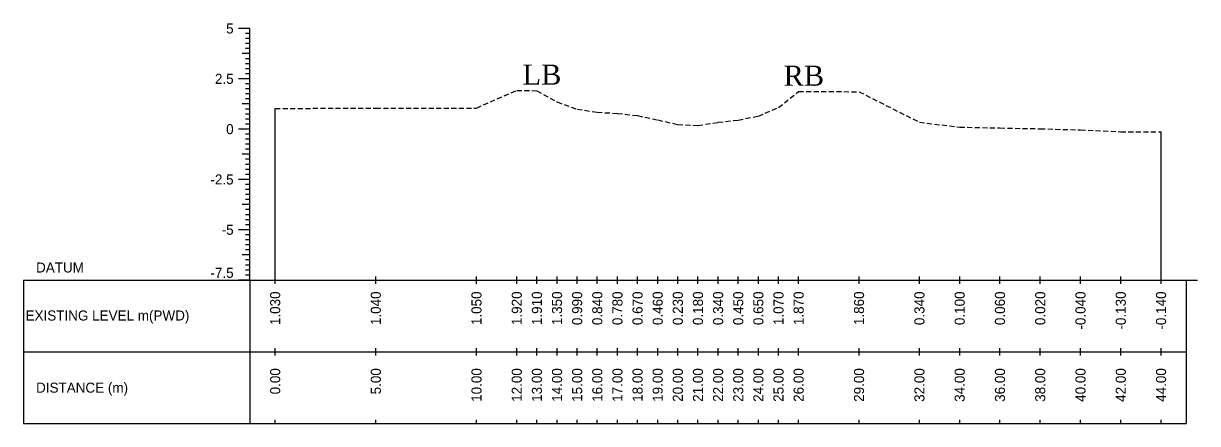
# Model space of a CAD drawing. Header units: inches. Extents: x 933 to 2044, y -1635 to -1096.
# Drawn here: x 1986 to 2044.3, y -1241.2 to -1221.3 of the extents above; entities that cross this region are included whole.
import ezdxf
from ezdxf.enums import TextEntityAlignment as Align

# ---------------------------------------------------------------- set-up
doc = ezdxf.new("R2010")
doc.units = ezdxf.units.IN
doc.header["$MEASUREMENT"] = 0
doc.linetypes.add('HIDDEN', pattern=[0.375, 0.25, -0.125])
doc.layers.add('CS_Drawing', color=7, linetype='Continuous')
doc.layers.add('GL', color=3, linetype='HIDDEN')
doc.styles.add('romans', font='romans.shx')

msp = doc.modelspace()

# ---------------------------------------------------------------- linework, layer by layer
at = {"layer": 'CS_Drawing'}
for p, q in [((1997.254, -1221.587), (1996.691, -1221.587)), ((1997.254, -1221.587), (1996.86, -1221.587)), ((1997.254, -1221.587), (1997.029, -1221.587)), ((1997.254, -1234.087), (1997.254, -1221.587)), ((1997.254, -1221.837), (1997.029, -1221.837)), ((1997.254, -1222.087), (1997.029, -1222.087)), ((1997.254, -1222.337), (1997.029, -1222.337)), ((1997.254, -1222.587), (1997.029, -1222.587)), ((1997.254, -1222.837), (1996.86, -1222.837)), ((1997.254, -1222.837), (1997.029, -1222.837)), ((1997.254, -1223.087), (1997.029, -1223.087)), ((1997.254, -1223.337), (1997.029, -1223.337)), ((1997.254, -1223.587), (1997.029, -1223.587)), ((1997.254, -1223.837), (1997.029, -1223.837)), ((1997.254, -1224.087), (1996.691, -1224.087)), ((1997.254, -1224.087), (1996.86, -1224.087)), ((1997.254, -1224.087), (1997.029, -1224.087)), ((1997.254, -1224.337), (1997.029, -1224.337)), ((1997.254, -1224.587), (1997.029, -1224.587)), ((1997.254, -1224.837), (1997.029, -1224.837)), ((1997.254, -1225.087), (1997.029, -1225.087)), ((1997.254, -1225.337), (1996.86, -1225.337)), ((1997.254, -1225.337), (1997.029, -1225.337)), ((1997.254, -1225.587), (1997.029, -1225.587)), ((1998.504, -1234.087), (1998.504, -1225.557)), ((1997.254, -1225.837), (1997.029, -1225.837)), ((1997.254, -1226.087), (1997.029, -1226.087)), ((1997.254, -1226.587), (1996.691, -1226.587)), ((1997.254, -1226.587), (1996.86, -1226.587)), ((1997.254, -1226.337), (1997.029, -1226.337)), ((1997.254, -1226.587), (1997.029, -1226.587)), ((1997.254, -1226.837), (1997.029, -1226.837)), ((2042.504, -1234.087), (2042.504, -1226.727)), ((1997.254, -1227.087), (1997.029, -1227.087)), ((1997.254, -1227.337), (1997.029, -1227.337)), ((1997.254, -1227.837), (1996.86, -1227.837)), ((1997.254, -1227.587), (1997.029, -1227.587)), ((1997.254, -1227.837), (1997.029, -1227.837)), ((1997.254, -1228.087), (1997.029, -1228.087)), ((1997.254, -1228.337), (1997.029, -1228.337)), ((1997.254, -1228.587), (1997.029, -1228.587)), ((1997.254, -1229.087), (1996.691, -1229.087)), ((1997.254, -1229.087), (1996.86, -1229.087)), ((1997.254, -1228.837), (1997.029, -1228.837)), ((1997.254, -1229.087), (1997.029, -1229.087)), ((1997.254, -1229.337), (1997.029, -1229.337)), ((1997.254, -1229.587), (1997.029, -1229.587)), ((1997.254, -1230.337), (1996.86, -1230.337)), ((1997.254, -1229.837), (1997.029, -1229.837)), ((1997.254, -1230.087), (1997.029, -1230.087)), ((1997.254, -1230.337), (1997.029, -1230.337)), ((1997.254, -1230.587), (1997.029, -1230.587)), ((1997.254, -1230.837), (1997.029, -1230.837)), ((1997.254, -1231.087), (1997.029, -1231.087)), ((1997.254, -1231.337), (1997.029, -1231.337)), ((1997.254, -1231.587), (1996.691, -1231.587)), ((1997.254, -1231.587), (1996.86, -1231.587)), ((1997.254, -1231.587), (1997.029, -1231.587)), ((1997.254, -1231.837), (1997.029, -1231.837)), ((1997.254, -1232.087), (1997.029, -1232.087)), ((1997.254, -1232.337), (1997.029, -1232.337)), ((1997.254, -1232.587), (1997.029, -1232.587)), ((1997.254, -1232.837), (1996.86, -1232.837)), ((1997.254, -1232.837), (1997.029, -1232.837)), ((1997.254, -1233.087), (1997.029, -1233.087)), ((1997.254, -1233.337), (1997.029, -1233.337)), ((1997.254, -1233.587), (1997.029, -1233.587)), ((1997.254, -1233.837), (1997.029, -1233.837)), ((1986.004, -1234.087), (1997.254, -1234.087)), ((1986.004, -1234.087), (1986.004, -1241.212)), ((1997.254, -1234.087), (1996.691, -1234.087)), ((1997.254, -1234.087), (1996.86, -1234.087)), ((1997.254, -1234.087), (1997.029, -1234.087)), ((1997.254, -1234.087), (2043.754, -1234.087)), ((1997.254, -1234.087), (1997.254, -1241.212)), ((1998.504, -1234.275), (1998.504, -1233.9)), ((2003.504, -1234.275), (2003.504, -1233.9)), ((2008.504, -1234.275), (2008.504, -1233.9)), ((2010.504, -1234.275), (2010.504, -1233.9)), ((2011.504, -1234.275), (2011.504, -1233.9)), ((2012.504, -1234.275), (2012.504, -1233.9)), ((2013.504, -1234.275), (2013.504, -1233.9)), ((2014.504, -1234.275), (2014.504, -1233.9)), ((2015.504, -1234.275), (2015.504, -1233.9)), ((2016.504, -1234.275), (2016.504, -1233.9)), ((2017.504, -1234.275), (2017.504, -1233.9)), ((2018.504, -1234.275), (2018.504, -1233.9)), ((2019.504, -1234.275), (2019.504, -1233.9)), ((2020.504, -1234.275), (2020.504, -1233.9)), ((2021.504, -1234.275), (2021.504, -1233.9)), ((2022.504, -1234.275), (2022.504, -1233.9)), ((2023.504, -1234.275), (2023.504, -1233.9)), ((2024.504, -1234.275), (2024.504, -1233.9)), ((2027.504, -1234.275), (2027.504, -1233.9)), ((2030.504, -1234.275), (2030.504, -1233.9)), ((2032.504, -1234.275), (2032.504, -1233.9)), ((2034.504, -1234.275), (2034.504, -1233.9)), ((2036.504, -1234.275), (2036.504, -1233.9)), ((2038.504, -1234.275), (2038.504, -1233.9)), ((2040.504, -1234.275), (2040.504, -1233.9)), ((2042.504, -1234.275), (2042.504, -1233.9)), ((2043.754, -1234.087), (2044.316, -1234.087)), ((2043.754, -1234.087), (2044.147, -1234.087)), ((2043.754, -1234.087), (2043.979, -1234.087)), ((2043.754, -1234.087), (2043.754, -1241.212)), ((1986.004, -1237.65), (1997.254, -1237.65)), ((1997.254, -1237.65), (2043.754, -1237.65)), ((1997.254, -1237.65), (2043.754, -1237.65)), ((1998.504, -1237.837), (1998.504, -1237.462)), ((2003.504, -1237.837), (2003.504, -1237.462)), ((2008.504, -1237.837), (2008.504, -1237.462)), ((2010.504, -1237.837), (2010.504, -1237.462)), ((2011.504, -1237.837), (2011.504, -1237.462)), ((2012.504, -1237.837), (2012.504, -1237.462)), ((2013.504, -1237.837), (2013.504, -1237.462)), ((2014.504, -1237.837), (2014.504, -1237.462)), ((2015.504, -1237.837), (2015.504, -1237.462)), ((2016.504, -1237.837), (2016.504, -1237.462)), ((2017.504, -1237.837), (2017.504, -1237.462)), ((2018.504, -1237.837), (2018.504, -1237.462)), ((2019.504, -1237.837), (2019.504, -1237.462)), ((2020.504, -1237.837), (2020.504, -1237.462)), ((2021.504, -1237.837), (2021.504, -1237.462)), ((2022.504, -1237.837), (2022.504, -1237.462)), ((2023.504, -1237.837), (2023.504, -1237.462)), ((2024.504, -1237.837), (2024.504, -1237.462)), ((2027.504, -1237.837), (2027.504, -1237.462)), ((2030.504, -1237.837), (2030.504, -1237.462)), ((2032.504, -1237.837), (2032.504, -1237.462)), ((2034.504, -1237.837), (2034.504, -1237.462)), ((2036.504, -1237.837), (2036.504, -1237.462)), ((2038.504, -1237.837), (2038.504, -1237.462)), ((2040.504, -1237.837), (2040.504, -1237.462)), ((2042.504, -1237.837), (2042.504, -1237.462)), ((1986.004, -1241.212), (1997.254, -1241.212)), ((1997.254, -1241.212), (2043.754, -1241.212)), ((1998.504, -1241.212), (1998.504, -1241.025)), ((2003.504, -1241.212), (2003.504, -1241.025)), ((2008.504, -1241.212), (2008.504, -1241.025)), ((2010.504, -1241.212), (2010.504, -1241.025)), ((2011.504, -1241.212), (2011.504, -1241.025)), ((2012.504, -1241.212), (2012.504, -1241.025)), ((2013.504, -1241.212), (2013.504, -1241.025)), ((2014.504, -1241.212), (2014.504, -1241.025)), ((2015.504, -1241.212), (2015.504, -1241.025)), ((2016.504, -1241.212), (2016.504, -1241.025)), ((2017.504, -1241.212), (2017.504, -1241.025)), ((2018.504, -1241.212), (2018.504, -1241.025)), ((2019.504, -1241.212), (2019.504, -1241.025)), ((2020.504, -1241.212), (2020.504, -1241.025)), ((2021.504, -1241.212), (2021.504, -1241.025)), ((2022.504, -1241.212), (2022.504, -1241.025)), ((2023.504, -1241.212), (2023.504, -1241.025)), ((2024.504, -1241.212), (2024.504, -1241.025)), ((2027.504, -1241.212), (2027.504, -1241.025)), ((2030.504, -1241.212), (2030.504, -1241.025)), ((2032.504, -1241.212), (2032.504, -1241.025)), ((2034.504, -1241.212), (2034.504, -1241.025)), ((2036.504, -1241.212), (2036.504, -1241.025)), ((2038.504, -1241.212), (2038.504, -1241.025)), ((2040.504, -1241.212), (2040.504, -1241.025)), ((2042.504, -1241.212), (2042.504, -1241.025))]:
    msp.add_line(p, q, dxfattribs=at)
at = {"layer": 'GL'}
msp.add_lwpolyline([(1998.504, -1225.557), (2003.504, -1225.547), (2008.504, -1225.537), (2010.504, -1224.667), (2011.504, -1224.677), (2012.504, -1225.237), (2013.504, -1225.597), (2014.504, -1225.747), (2015.504, -1225.807), (2016.504, -1225.917), (2017.504, -1226.127), (2018.504, -1226.357), (2019.504, -1226.407), (2020.504, -1226.247), (2021.504, -1226.137), (2022.504, -1225.937), (2023.504, -1225.517), (2024.504, -1224.717), (2027.504, -1224.727), (2030.504, -1226.247), (2032.504, -1226.487), (2034.504, -1226.527), (2036.504, -1226.567), (2038.504, -1226.627), (2040.504, -1226.717), (2042.504, -1226.727)], dxfattribs=at)

# ---------------------------------------------------------------- texts
at = {"char_height": 1, "width": 154.27519, "attachment_point": 1, "style": 'romans'}
for s, insert in [('{\\fTimes New Roman|b0|i0|c0|p18;LB}', (2010.79, -1223.379)), ('{\\fTimes New Roman|b0|i0|c0|p18;RB}', (2023.755, -1223.432))]:
    msp.add_mtext(s, dxfattribs=dict(at, insert=insert))
at = {"layer": 'CS_Drawing'}
for s, p in [('5', (1996.441, -1221.587)), ('2.5', (1996.441, -1224.087)), ('0', (1996.441, -1226.587)), ('-2.5', (1996.441, -1229.087)), ('-5', (1996.441, -1231.587))]:
    msp.add_text(s, height=0.5, dxfattribs=at).set_placement(p, align=Align.MIDDLE_RIGHT)
for s, p in [('DATUM', (1986.629, -1233.462)), ('EXISTING LEVEL m(PWD)', (1986.107, -1235.846)), ('DISTANCE (m)', (1986.629, -1239.431))]:
    msp.add_text(s, height=0.5, dxfattribs=at).set_placement(p, align=Align.MIDDLE_LEFT)
msp.add_text('-7.5', height=0.5, dxfattribs=at).set_placement((1996.441, -1233.975), align=Align.RIGHT)
for s, p in [('1.030', (1998.504, -1234.65)), ('1.040', (2003.504, -1234.65)), ('1.050', (2008.504, -1234.65)), ('1.920', (2010.504, -1234.65)), ('1.910', (2011.504, -1234.65)), ('1.350', (2012.504, -1234.65)), ('0.990', (2013.504, -1234.65)), ('0.840', (2014.504, -1234.65)), ('0.780', (2015.504, -1234.65)), ('0.670', (2016.504, -1234.65)), ('0.460', (2017.504, -1234.65)), ('0.230', (2018.504, -1234.65)), ('0.180', (2019.504, -1234.65)), ('0.340', (2020.504, -1234.65)), ('0.450', (2021.504, -1234.65)), ('0.650', (2022.504, -1234.65)), ('1.070', (2023.504, -1234.65)), ('1.870', (2024.504, -1234.65)), ('1.860', (2027.504, -1234.65)), ('0.340', (2030.504, -1234.65)), ('0.100', (2032.504, -1234.65)), ('0.060', (2034.504, -1234.65)), ('0.020', (2036.504, -1234.65)), ('-0.040', (2038.504, -1234.65)), ('-0.130', (2040.504, -1234.65)), ('-0.140', (2042.504, -1234.65)), ('0.00', (1998.504, -1238.462)), ('5.00', (2003.504, -1238.462)), ('10.00', (2008.504, -1238.462)), ('12.00', (2010.504, -1238.462)), ('13.00', (2011.504, -1238.462)), ('14.00', (2012.504, -1238.462)), ('15.00', (2013.504, -1238.462)), ('16.00', (2014.504, -1238.462)), ('17.00', (2015.504, -1238.462)), ('18.00', (2016.504, -1238.462)), ('19.00', (2017.504, -1238.462)), ('20.00', (2018.504, -1238.462)), ('21.00', (2019.504, -1238.462)), ('22.00', (2020.504, -1238.462)), ('23.00', (2021.504, -1238.462)), ('24.00', (2022.504, -1238.462)), ('25.00', (2023.504, -1238.462)), ('26.00', (2024.504, -1238.462)), ('29.00', (2027.504, -1238.462)), ('32.00', (2030.504, -1238.462)), ('34.00', (2032.504, -1238.462)), ('36.00', (2034.504, -1238.462)), ('38.00', (2036.504, -1238.462)), ('40.00', (2038.504, -1238.462)), ('42.00', (2040.504, -1238.462)), ('44.00', (2042.504, -1238.462))]:
    msp.add_text(s, height=0.5, rotation=90, dxfattribs=at).set_placement(p, align=Align.MIDDLE_RIGHT)

doc.saveas('drawing.dxf')
